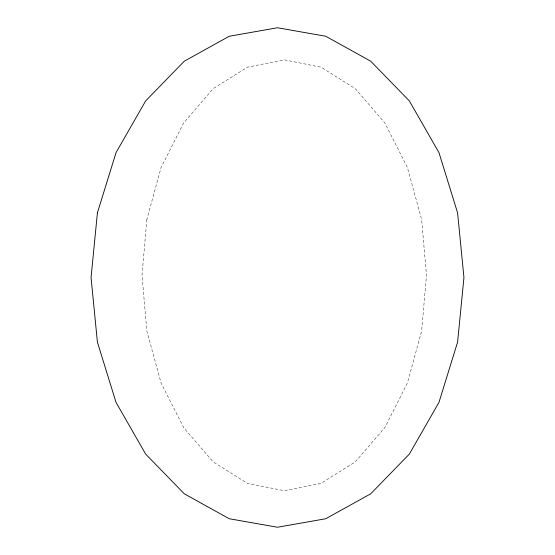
<?xml version="1.0" encoding="UTF-8"?>
<svg xmlns="http://www.w3.org/2000/svg" width="555" height="555" viewBox="0 0 555 555"><rect width="100%" height="100%" fill="white"/><g stroke="black" fill="none" stroke-linecap="round" stroke-linejoin="round"><path stroke-width="0.42" stroke-dasharray="2.77 2.08" d="M146.853 219.509L142.004 275.266L146.853 331.023L161.061 382.978L183.663 427.6L213.12 461.829L247.426 483.356L284.243 490.696L321.054 483.356L355.36 461.829L384.823 427.6L407.425 382.978L421.633 331.023L426.483 275.266L421.633 219.509L407.425 167.554L384.823 122.939L355.36 88.703L321.054 67.183L284.243 59.843L247.426 67.183L213.12 88.703L183.663 122.939L161.061 167.554L146.853 219.509"/><path stroke-width="0.83" d="M97.409 212.863L91.055 277.5L97.409 342.137L116.03 402.375L145.66 454.101L184.274 493.79L229.243 518.738L277.5 527.25L325.757 518.738L370.726 493.79L409.34 454.101L438.97 402.375L457.591 342.137L463.945 277.5L457.591 212.863L438.97 152.625L409.34 100.899L370.726 61.21L325.757 36.262L277.5 27.75L229.243 36.262L184.274 61.21L145.66 100.899L116.03 152.625L97.409 212.863"/></g></svg>
